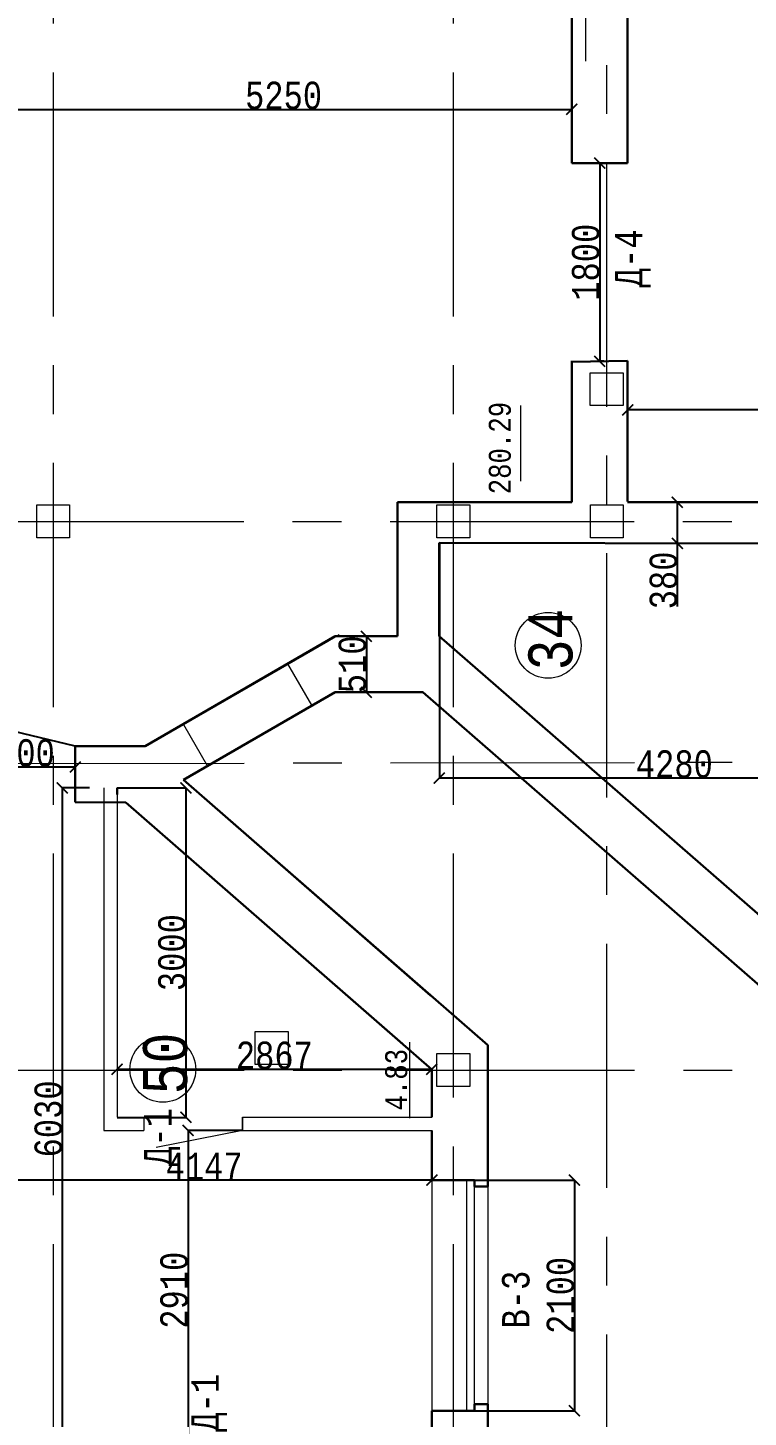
# Model space of a CAD drawing. Header units: millimetres. Extents: x -689206 to 4969298, y -1019800 to 703299.
# Drawn here: x -157474 to -150911, y -475876 to -463225 of the extents above; entities that cross this region are included whole.
import ezdxf

# ---------------------------------------------------------------- set-up
doc = ezdxf.new("R2010")
doc.units = ezdxf.units.MM
doc.linetypes.add('осеваяX2', pattern=[101.6, 63.5, -12.7, 12.7, -12.7])
for name, color, linetype, lineweight in [('несущие', 7, 'Continuous', 30), ('ОКНА', 250, 'Continuous', 20), ('ПЕРЕГОРОДКИ', 252, 'Continuous', 9), ('РАЗМЕРЫ', 7, 'Continuous', 9), ('стены', 7, 'Continuous', 20)]:
    doc.layers.add(name, color=color, linetype=linetype, lineweight=lineweight)
doc.layers.add('четотам', color=7, linetype='Continuous')
doc.styles.add('Аннотативный', font='isocteur.ttf', dxfattribs={"width": 0.7, "height": 250})
doc.dimstyles.new('Аннотативный', dxfattribs={"dimscale": 0, "dimtxt": 250, "dimasz": 100, "dimexe": 1.25, "dimexo": 0.625, "dimtad": 1, "dimdec": 0, "dimtxsty": 'Аннотативный', "dimblk": 'ARCHTICK', "dimcen": 2.5, "dimadec": 0, "dimazin": 0, "dimtfac": 1, "dimtdec": 0, "dimtmove": 0, "dimatfit": 3, "dimfxl": 1, "dimarcsym": 0})

# ---------------------------------------------------------------- blocks, each defined once
blk = doc.blocks.new('_ArchTick')
at = {"color": 0, "linetype": 'ByBlock', "const_width": 0.15}
blk.add_lwpolyline([(-0.5, -0.5), (0.5, 0.5)], dxfattribs=at)
blk = doc.blocks.new('*D3017')
at = {"layer": 'Defpoints', "color": 0, "lineweight": 30, "transparency": 16777216}
for p in [(-152264, -464458), (-152264, -466262), (-152226, -466262)]:
    blk.add_point(p, dxfattribs=at)
at = {"layer": 'стены', "color": 0, "lineweight": -2, "transparency": 16777216}
for p, q in [((-152265, -464458), (-152266, -464458)), ((-152264, -464458), (-152264, -466262)), ((-152227, -466262), (-152266, -466262))]:
    blk.add_line(p, q, dxfattribs=at)
at = {"layer": 'стены', "color": 0, "lineweight": -2, "transparency": 16777216, "xscale": 100, "yscale": 100, "zscale": 100}
for p, rotation in [((-152264, -464458), 90), ((-152264, -466262), 270)]:
    blk.add_blockref('_ArchTick', p, dxfattribs=dict(at, rotation=rotation))
at = {"layer": 'стены', "color": 0, "lineweight": 5, "transparency": 16777216, "insert": (-152390, -465360), "char_height": 250, "attachment_point": 5, "rotation": 90, "style": 'Аннотативный'}
blk.add_mtext('1800', dxfattribs=at)
blk = doc.blocks.new('*D2999')
at = {"layer": 'Defpoints', "color": 0, "lineweight": 30, "transparency": 16777216}
for p in [(-155518, -473266), (-156014, -476175), (-155518, -476175)]:
    blk.add_point(p, dxfattribs=at)
at = {"layer": 'стены', "color": 0, "lineweight": -2, "transparency": 16777216}
for p, q in [((-155518, -473266), (-156016, -473266)), ((-156014, -473266), (-156014, -476175)), ((-155518, -476175), (-156016, -476175))]:
    blk.add_line(p, q, dxfattribs=at)
at = {"layer": 'стены', "color": 0, "lineweight": -2, "transparency": 16777216, "xscale": 100, "yscale": 100, "zscale": 100}
for p, rotation in [((-156014, -473266), 90), ((-156014, -476175), 270)]:
    blk.add_blockref('_ArchTick', p, dxfattribs=dict(at, rotation=rotation))
at = {"layer": 'стены', "color": 0, "lineweight": 5, "transparency": 16777216, "insert": (-156140, -474720), "char_height": 250, "attachment_point": 5, "rotation": 90, "style": 'Аннотативный'}
blk.add_mtext('2910', dxfattribs=at)
blk = doc.blocks.new('*D3000')
at = {"layer": 'Defpoints', "color": 0, "lineweight": 30, "transparency": 16777216}
for p in [(-157941, -469956), (-157941, -469956), (-157041, -469956)]:
    blk.add_point(p, dxfattribs=at)
at = {"layer": 'стены', "color": 0, "lineweight": -2, "transparency": 16777216}
for p, q in [((-157941, -469955), (-157941, -469954)), ((-157041, -469956), (-157941, -469956)), ((-157041, -469955), (-157041, -469954))]:
    blk.add_line(p, q, dxfattribs=at)
at = {"layer": 'стены', "color": 0, "lineweight": -2, "transparency": 16777216, "xscale": 100, "yscale": 100, "zscale": 100, "rotation": 180}
blk.add_blockref('_ArchTick', (-157941, -469956), dxfattribs=at)
at = {"layer": 'стены', "color": 0, "lineweight": -2, "transparency": 16777216, "xscale": 100, "yscale": 100, "zscale": 100}
blk.add_blockref('_ArchTick', (-157041, -469956), dxfattribs=at)
at = {"layer": 'стены', "color": 0, "lineweight": 5, "transparency": 16777216, "insert": (-157491, -469830), "char_height": 250, "attachment_point": 5, "style": 'Аннотативный'}
blk.add_mtext('900', dxfattribs=at)
blk = doc.blocks.new('*D3002')
at = {"layer": 'Defpoints', "color": 0, "lineweight": 30, "transparency": 16777216}
for p in [(-156911, -470146), (-157161, -476175), (-156781, -476175)]:
    blk.add_point(p, dxfattribs=at)
at = {"layer": 'стены', "color": 0, "lineweight": -2, "transparency": 16777216}
for p, q in [((-156912, -470146), (-157162, -470146)), ((-157161, -470146), (-157161, -476175)), ((-156782, -476175), (-157162, -476175))]:
    blk.add_line(p, q, dxfattribs=at)
at = {"layer": 'стены', "color": 0, "lineweight": -2, "transparency": 16777216, "xscale": 100, "yscale": 100, "zscale": 100}
for p, rotation in [((-157161, -470146), 90), ((-157161, -476175), 270)]:
    blk.add_blockref('_ArchTick', p, dxfattribs=dict(at, rotation=rotation))
at = {"layer": 'стены', "color": 0, "lineweight": 5, "transparency": 16777216, "insert": (-157286, -473160), "char_height": 250, "attachment_point": 5, "rotation": 90, "style": 'Аннотативный'}
blk.add_mtext('6030', dxfattribs=at)
blk = doc.blocks.new('*D3054')
at = {"layer": 'Defpoints', "color": 0, "lineweight": 30, "transparency": 16777216}
for p in [(-157941, -473717), (-157941, -473717), (-153794, -473717)]:
    blk.add_point(p, dxfattribs=at)
at = {"layer": 'РАЗМЕРЫ', "color": 0, "lineweight": -2, "transparency": 16777216}
for p, q in [((-157941, -473716), (-157941, -473716)), ((-153794, -473717), (-157941, -473717)), ((-153794, -473716), (-153794, -473716))]:
    blk.add_line(p, q, dxfattribs=at)
at = {"layer": 'РАЗМЕРЫ', "color": 0, "lineweight": -2, "transparency": 16777216, "xscale": 100, "yscale": 100, "zscale": 100, "rotation": 180}
blk.add_blockref('_ArchTick', (-157941, -473717), dxfattribs=at)
at = {"layer": 'РАЗМЕРЫ', "color": 0, "lineweight": -2, "transparency": 16777216, "xscale": 100, "yscale": 100, "zscale": 100}
blk.add_blockref('_ArchTick', (-153794, -473717), dxfattribs=at)
at = {"layer": 'РАЗМЕРЫ', "color": 0, "lineweight": 5, "transparency": 16777216, "insert": (-155868, -473591), "char_height": 250, "attachment_point": 5, "style": 'Аннотативный'}
blk.add_mtext('4147', dxfattribs=at)
blk = doc.blocks.new('*D3037')
at = {"layer": 'Defpoints', "color": 0, "linetype": 'ByBlock', "lineweight": 30, "transparency": 16777216}
for p in [(-153794, -473717), (-153794, -475817), (-152495, -475817)]:
    blk.add_point(p, dxfattribs=at)
at = {"layer": 'РАЗМЕРЫ', "color": 0, "linetype": 'ByBlock', "lineweight": -2, "transparency": 16777216}
for p, q in [((-153794, -473717), (-152493, -473717)), ((-152495, -473717), (-152495, -475817)), ((-153794, -475817), (-152493, -475817))]:
    blk.add_line(p, q, dxfattribs=at)
at = {"layer": 'РАЗМЕРЫ', "color": 0, "linetype": 'ByBlock', "lineweight": -2, "transparency": 16777216, "xscale": 100, "yscale": 100, "zscale": 100}
for p, rotation in [((-152495, -473717), 90), ((-152495, -475817), 270)]:
    blk.add_blockref('_ArchTick', p, dxfattribs=dict(at, rotation=rotation))
at = {"layer": 'РАЗМЕРЫ', "color": 0, "linetype": 'ByBlock', "lineweight": 9, "transparency": 16777216, "insert": (-152620, -474767), "char_height": 250, "attachment_point": 5, "rotation": 90, "style": 'Аннотативный'}
blk.add_mtext('2100', dxfattribs=at)
blk = doc.blocks.new('*D3042')
at = {"layer": 'Defpoints', "color": 0, "linetype": 'ByBlock', "lineweight": 30, "transparency": 16777216}
for p in [(-156661, -470146), (-156661, -473146), (-156034, -473146)]:
    blk.add_point(p, dxfattribs=at)
at = {"layer": 'РАЗМЕРЫ', "color": 0, "linetype": 'ByBlock', "lineweight": -2, "transparency": 16777216}
for p, q in [((-156661, -470146), (-156032, -470146)), ((-156034, -470146), (-156034, -473146)), ((-156661, -473146), (-156032, -473146))]:
    blk.add_line(p, q, dxfattribs=at)
at = {"layer": 'РАЗМЕРЫ', "color": 0, "linetype": 'ByBlock', "lineweight": -2, "transparency": 16777216, "xscale": 100, "yscale": 100, "zscale": 100}
for p, rotation in [((-156034, -470146), 90), ((-156034, -473146), 270)]:
    blk.add_blockref('_ArchTick', p, dxfattribs=dict(at, rotation=rotation))
at = {"layer": 'РАЗМЕРЫ', "color": 0, "linetype": 'ByBlock', "lineweight": 5, "transparency": 16777216, "insert": (-156159, -471646), "char_height": 250, "attachment_point": 5, "rotation": 90, "style": 'Аннотативный'}
blk.add_mtext('3000', dxfattribs=at)
blk = doc.blocks.new('*D3043')
at = {"layer": 'Defpoints', "color": 0, "linetype": 'ByBlock', "lineweight": 30, "transparency": 16777216}
for p in [(-156661, -472709), (-156661, -472709), (-153794, -472709)]:
    blk.add_point(p, dxfattribs=at)
at = {"layer": 'РАЗМЕРЫ', "color": 0, "linetype": 'ByBlock', "lineweight": -2, "transparency": 16777216}
for p, q in [((-156661, -472708), (-156661, -472708)), ((-153794, -472709), (-156661, -472709)), ((-153794, -472708), (-153794, -472708))]:
    blk.add_line(p, q, dxfattribs=at)
at = {"layer": 'РАЗМЕРЫ', "color": 0, "linetype": 'ByBlock', "lineweight": -2, "transparency": 16777216, "xscale": 100, "yscale": 100, "zscale": 100, "rotation": 180}
blk.add_blockref('_ArchTick', (-156661, -472709), dxfattribs=at)
at = {"layer": 'РАЗМЕРЫ', "color": 0, "linetype": 'ByBlock', "lineweight": -2, "transparency": 16777216, "xscale": 100, "yscale": 100, "zscale": 100}
blk.add_blockref('_ArchTick', (-153794, -472709), dxfattribs=at)
at = {"layer": 'РАЗМЕРЫ', "color": 0, "linetype": 'ByBlock', "lineweight": 5, "transparency": 16777216, "insert": (-155228, -472583), "char_height": 250, "attachment_point": 5, "style": 'Аннотативный'}
blk.add_mtext('2867', dxfattribs=at)
blk = doc.blocks.new('*D3121')
at = {"layer": 'Defpoints', "color": 0, "linetype": 'ByBlock', "lineweight": 30, "transparency": 16777216}
for p in [(-152009, -466704), (-152009, -466931), (-144949, -466932)]:
    blk.add_point(p, dxfattribs=at)
at = {"layer": 'РАЗМЕРЫ', "color": 0, "linetype": 'ByBlock', "lineweight": -2, "transparency": 16777216}
for p, q in [((-152009, -466930), (-152009, -466703)), ((-144949, -466704), (-152009, -466704)), ((-144949, -466931), (-144949, -466703))]:
    blk.add_line(p, q, dxfattribs=at)
at = {"layer": 'РАЗМЕРЫ', "color": 0, "linetype": 'ByBlock', "lineweight": -2, "transparency": 16777216, "xscale": 100, "yscale": 100, "zscale": 100}
for p, rotation in [((-152009, -466704), 179.9963029981398), ((-144949, -466704), 359.9963029981398)]:
    blk.add_blockref('_ArchTick', p, dxfattribs=dict(at, rotation=rotation))
at = {"layer": 'РАЗМЕРЫ', "color": 0, "linetype": 'ByBlock', "lineweight": 5, "transparency": 16777216, "insert": (-148479, -466578), "char_height": 250, "attachment_point": 5, "rotation": 359.9963, "style": 'Аннотативный'}
blk.add_mtext('7060', dxfattribs=at)
blk = doc.blocks.new('*D3123')
at = {"layer": 'Defpoints', "color": 0, "linetype": 'ByBlock', "lineweight": 30, "transparency": 16777216}
for p in [(-151556, -467545), (-151557, -467920), (-151557, -467920)]:
    blk.add_point(p, dxfattribs=at)
at = {"layer": 'РАЗМЕРЫ', "color": 0, "linetype": 'ByBlock', "lineweight": -2, "transparency": 16777216}
for p, q in [((-151556, -467545), (-151558, -467545)), ((-151557, -467545), (-151557, -467920)), ((-151557, -467920), (-151558, -467920)), ((-151557, -467920), (-151557, -468494))]:
    blk.add_line(p, q, dxfattribs=at)
at = {"layer": 'РАЗМЕРЫ', "color": 0, "linetype": 'ByBlock', "lineweight": -2, "transparency": 16777216, "xscale": 100, "yscale": 100, "zscale": 100}
for p, rotation in [((-151557, -467545), 90), ((-151557, -467920), 270)]:
    blk.add_blockref('_ArchTick', p, dxfattribs=dict(at, rotation=rotation))
at = {"layer": 'РАЗМЕРЫ', "color": 0, "linetype": 'ByBlock', "lineweight": 5, "transparency": 16777216, "insert": (-151682, -468257), "char_height": 250, "attachment_point": 5, "rotation": 90, "style": 'Аннотативный'}
blk.add_mtext('380', dxfattribs=at)
blk = doc.blocks.new('*D3125')
at = {"layer": 'Defpoints', "color": 0, "linetype": 'ByBlock', "lineweight": 30, "transparency": 16777216}
for p in [(-154390, -468766), (-154390, -469276), (-154390, -469276)]:
    blk.add_point(p, dxfattribs=at)
at = {"layer": 'несущие', "color": 0, "linetype": 'ByBlock', "lineweight": -2, "transparency": 16777216}
for p, q in [((-154391, -468766), (-154391, -468766)), ((-154390, -468766), (-154390, -469276)), ((-154391, -469276), (-154391, -469276))]:
    blk.add_line(p, q, dxfattribs=at)
at = {"layer": 'несущие', "color": 0, "linetype": 'ByBlock', "lineweight": -2, "transparency": 16777216, "xscale": 100, "yscale": 100, "zscale": 100}
for p, rotation in [((-154390, -468766), 90), ((-154390, -469276), 270)]:
    blk.add_blockref('_ArchTick', p, dxfattribs=dict(at, rotation=rotation))
at = {"layer": 'несущие', "color": 0, "linetype": 'ByBlock', "lineweight": 5, "transparency": 16777216, "insert": (-154516, -469021), "char_height": 250, "attachment_point": 5, "rotation": 90, "style": 'Аннотативный'}
blk.add_mtext('510', dxfattribs=at)
blk = doc.blocks.new('*D3186')
at = {"layer": 'Defpoints', "color": 0, "lineweight": 30, "ltscale": 150, "transparency": 16777216}
for p in [(-153725, -467916), (-149442, -467924), (-153725, -470057)]:
    blk.add_point(p, dxfattribs=at)
at = {"layer": 'РАЗМЕРЫ', "color": 0, "lineweight": -2, "ltscale": 150, "transparency": 16777216}
for p, q in [((-153725, -467916), (-153725, -470058)), ((-149442, -467925), (-149442, -470058)), ((-149442, -470057), (-153725, -470057))]:
    blk.add_line(p, q, dxfattribs=at)
at = {"layer": 'РАЗМЕРЫ', "color": 0, "lineweight": -2, "ltscale": 150, "transparency": 16777216, "xscale": 100, "yscale": 100, "zscale": 100, "rotation": 180}
blk.add_blockref('_ArchTick', (-153725, -470057), dxfattribs=at)
at = {"layer": 'РАЗМЕРЫ', "color": 0, "lineweight": -2, "ltscale": 150, "transparency": 16777216, "xscale": 100, "yscale": 100, "zscale": 100}
blk.add_blockref('_ArchTick', (-149442, -470057), dxfattribs=at)
at = {"layer": 'РАЗМЕРЫ', "color": 0, "lineweight": 5, "ltscale": 150, "transparency": 16777216, "insert": (-151584, -469931), "char_height": 250, "attachment_point": 5, "style": 'Аннотативный'}
blk.add_mtext('4280', dxfattribs=at)
blk = doc.blocks.new('*D3204')
at = {"layer": 'Defpoints', "color": 0, "linetype": 'ByBlock', "lineweight": 30, "ltscale": 35, "transparency": 16777216}
for p in [(-152519, -463968), (-157769, -464386), (-152519, -464386)]:
    blk.add_point(p, dxfattribs=at)
at = {"layer": 'РАЗМЕРЫ', "color": 0, "linetype": 'ByBlock', "lineweight": -2, "ltscale": 35, "transparency": 16777216}
for p, q in [((-157769, -464385), (-157769, -463967)), ((-157769, -463968), (-152519, -463968)), ((-152519, -464385), (-152519, -463967))]:
    blk.add_line(p, q, dxfattribs=at)
at = {"layer": 'РАЗМЕРЫ', "color": 0, "linetype": 'ByBlock', "lineweight": -2, "ltscale": 35, "transparency": 16777216, "xscale": 100, "yscale": 100, "zscale": 100, "rotation": 180}
blk.add_blockref('_ArchTick', (-157769, -463968), dxfattribs=at)
at = {"layer": 'РАЗМЕРЫ', "color": 0, "linetype": 'ByBlock', "lineweight": -2, "ltscale": 35, "transparency": 16777216, "xscale": 100, "yscale": 100, "zscale": 100}
blk.add_blockref('_ArchTick', (-152519, -463968), dxfattribs=at)
at = {"layer": 'РАЗМЕРЫ', "color": 0, "linetype": 'ByBlock', "lineweight": 5, "ltscale": 35, "transparency": 16777216, "insert": (-155144, -463843), "char_height": 250, "attachment_point": 5, "style": 'Аннотативный'}
blk.add_mtext('5250', dxfattribs=at)

msp = doc.modelspace()

# ---------------------------------------------------------------- linework, layer by layer
at = {"layer": 'ОКНА', "lineweight": 13}
for p, q in [((-153474.3, -475817), (-153474.3, -473717)), ((-153404.3, -475757), (-153404.3, -473777))]:
    msp.add_line(p, q, dxfattribs=at)
at = {"layer": 'ОКНА'}
msp.add_line((-153404.3, -475817), (-153474.3, -475817), dxfattribs=at)
at = {"layer": 'ПЕРЕГОРОДКИ', "color": 18, "linetype": 'ByBlock', "lineweight": 13, "true_color": 0x000000}
msp.add_line((-157041.4, -469765.6), (-157895.6, -469563.6), dxfattribs=at)
at = {"layer": 'ПЕРЕГОРОДКИ', "color": 0}
for p, q in [((-156417.7, -473145.6), (-156417.7, -473265.6)), ((-155517.7, -473145.6), (-155517.7, -473265.6))]:
    msp.add_line(p, q, dxfattribs=at)
at = {"layer": 'ПЕРЕГОРОДКИ', "color": 0, "lineweight": 13}
msp.add_line((-155517.7, -473265.6), (-155517.7, -473145.6), dxfattribs=at)
at = {"layer": 'РАЗМЕРЫ', "linetype": 'осеваяX2', "lineweight": 5, "ltscale": 35}
for p, q in [((-157243.4, -424515.6), (-157243.4, -491568.3)), ((-153598.7, -424515.6), (-153598.7, -491568.3)), ((-182620.4, -467719.4), (-132779.1, -467719.4)), ((-182616.8, -469963.4), (-132779.1, -469883.4))]:
    msp.add_line(p, q, dxfattribs=at)
at = {"layer": 'РАЗМЕРЫ', "linetype": 'ByBlock', "lineweight": 20}
for p, q in [((-152389.4, -463528.7), (-152389.4, -462178.7)), ((-156056.7, -469569.5), (-154740.4, -468809.5)), ((-154740.4, -468809.5), (-154636.5, -468749.5))]:
    msp.add_line(p, q, dxfattribs=at)
at = {"layer": 'РАЗМЕРЫ'}
for p, q in [((-152982.9, -467353.1), (-152982.9, -466663.8)), ((-153994.3, -473152.1), (-153994.3, -472462.8))]:
    msp.add_line(p, q, dxfattribs=at)
at = {"layer": 'РАЗМЕРЫ', "linetype": 'ByBlock', "lineweight": 15, "ltscale": 35}
for p, q in [((-155107.4, -469015.6), (-154889.1, -469393.7)), ((-156056.7, -469569.5), (-155838.4, -469947.6))]:
    msp.add_line(p, q, dxfattribs=at)
at = {"layer": 'РАЗМЕРЫ', "linetype": 'ByBlock', "lineweight": 30, "ltscale": 35}
for p, q in [((-157041.4, -469765.6), (-157041.4, -470275.6)), ((-157041.4, -470275.6), (-156580.3, -470278))]:
    msp.add_line(p, q, dxfattribs=at)
at = {"layer": 'РАЗМЕРЫ', "lineweight": 30}
for p, q in [((-156054.7, -470072.5), (-153284.3, -472489.9)), ((-156580.3, -470278), (-153794.3, -472709.1)), ((-153404.3, -473717), (-153404.3, -473777)), ((-153404.3, -473777), (-153284.3, -473777)), ((-153404.3, -475817), (-153404.3, -475757)), ((-153404.3, -475757), (-153284.3, -475757))]:
    msp.add_line(p, q, dxfattribs=at)
at = {"layer": 'РАЗМЕРЫ', "lineweight": 13}
for p, q in [((-153794.3, -473717), (-153794.3, -475817)), ((-153284.3, -473717), (-153284.3, -475757))]:
    msp.add_line(p, q, dxfattribs=at)
at = {"layer": 'стены', "linetype": 'осеваяX2', "lineweight": 5, "ltscale": 35}
for p, q in [((-152199.4, -491568.3), (-152199.4, -424515.6)), ((-182616.8, -472715.6), (-132779.1, -472715.6))]:
    msp.add_line(p, q, dxfattribs=at)
at = {"layer": 'стены', "lineweight": 30}
for p, q in [((-152519.4, -464457.5), (-152519.4, -460690)), ((-152009.4, -464457.5), (-152009.4, -462845.5)), ((-152519.4, -464457.5), (-152009.4, -464457.5)), ((-152519.4, -467544.8), (-152519.4, -466257.5)), ((-152009.4, -466257.5), (-152519.4, -466268.3)), ((-152009.5, -467538.9), (-152009.4, -466257.5)), ((-154105.5, -468765.6), (-154105.5, -467544.8)), ((-154105.5, -467544.8), (-152519.4, -467544.8)), ((-152009.5, -467544.8), (-150703.7, -467544.8)), ((-153725.5, -468765.6), (-153725.5, -467915.5)), ((-153725.5, -467915.5), (-150703.7, -467921.5)), ((-156406.4, -469765.6), (-154674.4, -468765.6)), ((-154674.4, -468765.6), (-154105.5, -468765.6)), ((-153303.7, -469133), (-153725.5, -468765.6)), ((-149800, -472184.6), (-153303.7, -469133)), ((-154674.4, -469275.6), (-156054.7, -470072.5)), ((-153874.4, -469275.6), (-154674.4, -469275.6)), ((-149568.9, -473025.6), (-153874.4, -469275.6)), ((-156661.4, -469765.6), (-157041.4, -469765.6)), ((-157041.4, -470145.6), (-157041.4, -469765.6)), ((-156661.4, -469765.6), (-156406.4, -469765.6)), ((-156054.7, -470072.5), (-153805.3, -472035.3)), ((-156054.7, -470072.5), (-153794.3, -472044.9)), ((-156661.4, -470145.6), (-156661.4, -470207.2)), ((-156580.3, -470278), (-154060.3, -472476.9)), ((-153284.3, -472489.9), (-153284.3, -473777)), ((-153794.3, -473145.6), (-153794.3, -472709.1)), ((-153794.3, -473717), (-153794.3, -473265.6)), ((-153794.3, -473717), (-153404.3, -473717)), ((-153284.3, -475757), (-153284.3, -476044.9)), ((-153794.3, -476174.9), (-153794.3, -475817)), ((-153404.3, -475817), (-153794.3, -475817))]:
    msp.add_line(p, q, dxfattribs=at)
at = {"layer": 'стены'}
for p, q in [((-154674.4, -468765.6), (-155540.4, -469265.6)), ((-154674.4, -468765.6), (-154105.5, -468765.6)), ((-154674.4, -468765.6), (-154105.5, -468765.6)), ((-154674.4, -469275.6), (-155540.4, -469775.6)), ((-153874.4, -469275.6), (-154674.4, -469275.6)), ((-153874.4, -469275.6), (-154674.4, -469275.6)), ((-149568.9, -473025.6), (-153874.4, -469275.6)), ((-149568.9, -473025.6), (-153874.4, -469275.6))]:
    msp.add_line(p, q, dxfattribs=at)
at = {"layer": 'стены', "color": 7, "lineweight": 25, "true_color": 0xffffff}
msp.add_line((-157041.4, -469765.6), (-157895.6, -469563.6), dxfattribs=at)
at = {"layer": 'стены', "lineweight": 13}
for p, q in [((-156781.4, -470145.6), (-156781.4, -473265.6)), ((-156661.4, -470145.6), (-156661.4, -473145.6)), ((-156661.4, -473145.6), (-156417.7, -473145.6)), ((-155517.7, -473145.6), (-153794.3, -473145.6)), ((-156781.4, -473265.6), (-156417.7, -473265.6)), ((-155517.7, -473265.6), (-153794.3, -473265.6))]:
    msp.add_line(p, q, dxfattribs=at)
at = {"layer": 'стены', "lineweight": 9}
msp.add_line((-155517.7, -473265.6), (-156303.8, -473420.9), dxfattribs=at)
at = {"layer": 'стены', "lineweight": 20}
for points in [[(-152350.4, -466665.6), (-152350.4, -466365.6), (-152050.4, -466365.6), (-152050.4, -466665.6)], [(-157393.4, -467869.4), (-157393.4, -467569.4), (-157093.4, -467569.4), (-157093.4, -467869.4)], [(-153748.7, -467869.4), (-153748.7, -467569.4), (-153448.7, -467569.4), (-153448.7, -467869.4)], [(-152349.4, -467869.4), (-152349.4, -467569.4), (-152049.4, -467569.4), (-152049.4, -467869.4)], [(-155401.4, -472665.6), (-155401.4, -472365.6), (-155101.4, -472365.6), (-155101.4, -472665.6)], [(-153748.7, -472865.6), (-153748.7, -472565.6), (-153448.7, -472565.6), (-153448.7, -472865.6)]]:
    msp.add_lwpolyline(points, close=True, dxfattribs=at)
at = {"layer": 'четотам', "lineweight": 13}
for centre in [(-152733.7, -468848.3), (-156243.7, -472709.1)]:
    msp.add_circle(centre, 300, dxfattribs=at)

# ---------------------------------------------------------------- texts
at = {"layer": 'РАЗМЕРЫ', "lineweight": 20, "ltscale": 150, "char_height": 250, "width": 922.913, "attachment_point": 1, "rotation": 90, "style": 'Аннотативный'}
for s, insert in [('Д-4', (-152124.3, -465588.3)), ('Д-1', (-156414.3, -473588.3)), ('В-3', (-153153.7, -475068.3)), ('Д-1', (-155984.3, -476008.3))]:
    msp.add_mtext(s, dxfattribs=dict(at, insert=insert))
at = {"layer": 'РАЗМЕРЫ', "char_height": 200, "width": 656.117, "attachment_point": 1, "rotation": 90, "style": 'Аннотативный'}
for s, insert in [('280.29', (-153274.1, -467472.9)), ('4.83', (-154218.3, -473083.8))]:
    msp.add_mtext(s, dxfattribs=dict(at, insert=insert))
at = {"layer": 'РАЗМЕРЫ', "lineweight": 13, "ltscale": 150, "char_height": 401.1, "width": 1460, "attachment_point": 1, "rotation": 90, "style": 'Аннотативный'}
for s, insert in [('34', (-152913.6, -469076.3)), ('50', (-156423.6, -472937.1))]:
    msp.add_mtext(s, dxfattribs=dict(at, insert=insert))

# ---------------------------------------------------------------- dimensions: what is measured, and where the dimension line sits
at = {"layer": 'несущие', "color": 18, "linetype": 'ByBlock', "lineweight": 5, "true_color": 0x000000}
dim = msp.add_linear_dim(base=(-154389.9, -469275.6), p1=(-154389.9, -468765.6), p2=(-154389.9, -469275.6), angle=90, dimstyle='Аннотативный', dxfattribs=at)
dim.commit()
dim.dimension.update_dxf_attribs({"geometry": '*D3125', "text_midpoint": (-154515.6, -469020.6)})
at = {"layer": 'РАЗМЕРЫ', "linetype": 'ByBlock', "lineweight": 5, "ltscale": 35}
dim = msp.add_linear_dim(base=(-152519.4, -463968.3), p1=(-157769.4, -464385.6), p2=(-152519.4, -464385.6), angle=180, dimstyle='Аннотативный', dxfattribs=at)
dim.commit()
dim.dimension.update_dxf_attribs({"geometry": '*D3204', "text_midpoint": (-155144.4, -463842.7)})
at = {"layer": 'РАЗМЕРЫ', "linetype": 'ByBlock', "lineweight": 5}
dim = msp.add_aligned_dim(p1=(-144949.4, -466931.5), p2=(-152009.5, -466931.1), distance=-227.2, dimstyle='Аннотативный', dxfattribs=at)
dim.commit()
dim.dimension.update_dxf_attribs({"geometry": '*D3121', "text_midpoint": (-148479.4, -466578.5)})
at = {"layer": 'РАЗМЕРЫ', "color": 18, "linetype": 'ByBlock', "lineweight": 5, "true_color": 0x000000}
dim = msp.add_linear_dim(base=(-151556.5, -467919.8), p1=(-151555.8, -467544.8), p2=(-151556.5, -467919.8), angle=90, text='380', dimstyle='Аннотативный', dxfattribs=at)
dim.commit()
dim.dimension.update_dxf_attribs({"geometry": '*D3123', "text_midpoint": (-151682.2, -468256.7)})
at = {"layer": 'РАЗМЕРЫ', "lineweight": 5, "ltscale": 150}
dim = msp.add_linear_dim(base=(-153725.5, -470056.8), p1=(-149442.3, -467924.1), p2=(-153725.5, -467915.5), angle=180, text='4280', dimstyle='Аннотативный', dxfattribs=at)
dim.commit()
dim.dimension.update_dxf_attribs({"geometry": '*D3186', "text_midpoint": (-151583.9, -469931.1)})
at = {"layer": 'РАЗМЕРЫ', "color": 18, "linetype": 'ByBlock', "lineweight": 5, "true_color": 0x000000}
dim = msp.add_linear_dim(base=(-156033.5, -473145.6), p1=(-156661.4, -470145.6), p2=(-156661.4, -473145.6), angle=90, dimstyle='Аннотативный', dxfattribs=at)
dim.commit()
dim.dimension.update_dxf_attribs({"geometry": '*D3042', "text_midpoint": (-156033.5, -471645.6), "dimtype": 160})
dim = msp.add_linear_dim(base=(-156661.4, -472709.1), p1=(-153794.3, -472709.1), p2=(-156661.4, -472709.1), angle=180, dimstyle='Аннотативный', dxfattribs=at)
dim.commit()
dim.dimension.update_dxf_attribs({"geometry": '*D3043', "text_midpoint": (-155227.8, -472583.5)})
at = {"layer": 'РАЗМЕРЫ', "lineweight": 5}
dim = msp.add_linear_dim(base=(-157941.4, -473717), p1=(-153794.3, -473717), p2=(-157941.4, -473717), angle=180, dimstyle='Аннотативный', dxfattribs=at)
dim.commit()
dim.dimension.update_dxf_attribs({"geometry": '*D3054', "text_midpoint": (-155867.8, -473591.4)})
at = {"layer": 'РАЗМЕРЫ', "color": 18, "linetype": 'ByBlock', "lineweight": 9, "true_color": 0x000000}
dim = msp.add_linear_dim(base=(-152494.7, -475817), p1=(-153794.3, -473717), p2=(-153794.3, -475817), angle=90, dimstyle='Аннотативный', dxfattribs=at)
dim.commit()
dim.dimension.update_dxf_attribs({"geometry": '*D3037', "text_midpoint": (-152620.3, -474767)})
at = {"layer": 'стены', "lineweight": 5}
for base, p1, p2, text, picture, middle in [((-152264.4, -466262.1), (-152264.4, -464457.5), (-152226.3, -466262.1), '1800', '*D3017', (-152390.1, -465359.8)), ((-157160.6, -476174.9), (-156911.4, -470145.6), (-156781.4, -476174.9), '6030', '*D3002', (-157286.3, -473160.2)), ((-156014.4, -476174.9), (-155517.7, -473265.6), (-155517.7, -476174.9), '2910', '*D2999', (-156140, -474720.2))]:
    dim = msp.add_linear_dim(base=base, p1=p1, p2=p2, angle=90, text=text, dimstyle='Аннотативный', dxfattribs=at)
    dim.commit()
    dim.dimension.update_dxf_attribs({"geometry": picture, "text_midpoint": middle})
dim = msp.add_linear_dim(base=(-157941.4, -469955.6), p1=(-157041.4, -469955.6), p2=(-157941.4, -469955.6), angle=180, dimstyle='Аннотативный', dxfattribs=at)
dim.commit()
dim.dimension.update_dxf_attribs({"geometry": '*D3000', "text_midpoint": (-157491.4, -469829.9)})

doc.saveas('drawing.dxf')
